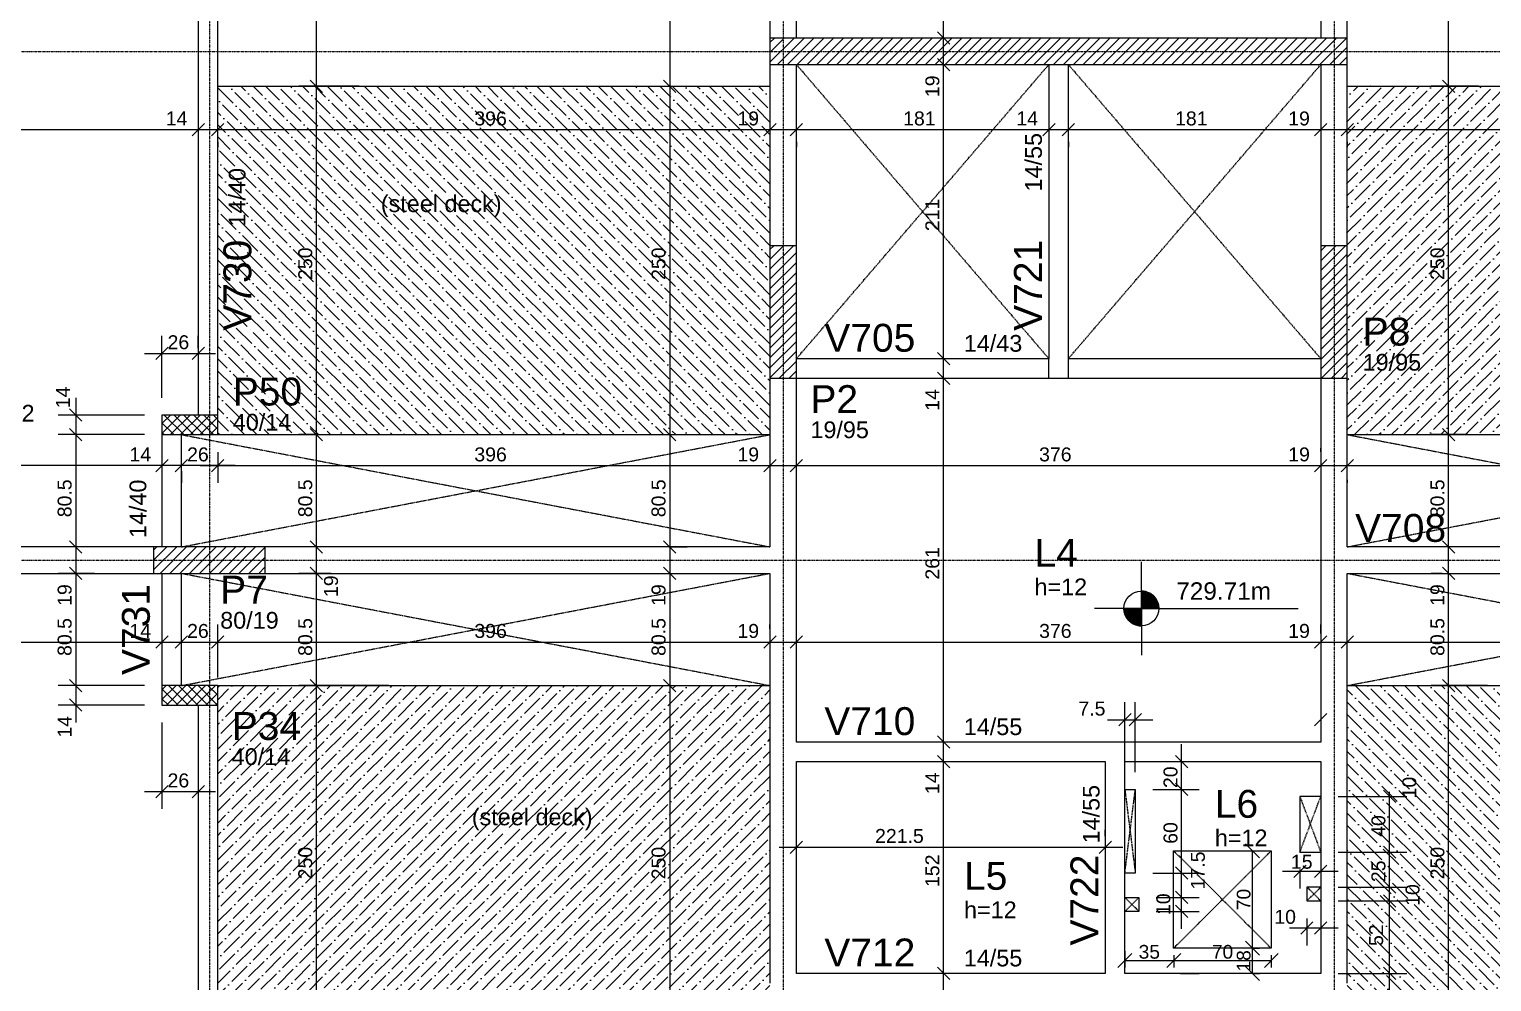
# Model space of a CAD drawing. Extents: x 37185 to 43130, y -8131 to -3926.
# Drawn here: x 38236 to 39285, y -5729 to -5045 of the extents above; entities that cross this region are included whole.
import ezdxf

# ---------------------------------------------------------------- set-up
doc = ezdxf.new("R2010")
doc.units = 0
doc.header["$MEASUREMENT"] = 0
doc.linetypes.add('ESTILO_TQS_0001', pattern=[1, 0.7, -0.3])
doc.linetypes.add('ESTILO_TQS_0004', pattern=[1.12, 0.5, -0.2, 0.01, -0.2, 0.01, -0.2])
doc.layers.get('0').update_dxf_attribs({"linetype": 'CONTINUOUS'})
doc.layers.get('Defpoints').update_dxf_attribs({"linetype": 'CONTINUOUS'})
for name, color, linetype in [('119', 253, 'CONTINUOUS'), ('37', 4, 'CONTINUOUS'), ('39', 74, 'CONTINUOUS'), ('40', 240, 'CONTINUOUS'), ('42', 3, 'CONTINUOUS'), ('43', 3, 'CONTINUOUS'), ('44', 3, 'CONTINUOUS'), ('45', 2, 'CONTINUOUS'), ('46', 2, 'CONTINUOUS'), ('47', 2, 'CONTINUOUS'), ('55', 12, 'CONTINUOUS'), ('70', 160, 'CONTINUOUS'), ('75', 9, 'CONTINUOUS'), ('79', 12, 'CONTINUOUS'), ('80', 6, 'CONTINUOUS'), ('81', 2, 'CONTINUOUS'), ('82', 252, 'CONTINUOUS'), ('TEXTO', 7, 'CONTINUOUS')]:
    doc.layers.add(name, color=color, linetype=linetype)
doc.styles.add('Arial', font='arial.ttf', dxfattribs={"height": 7.5})
doc.styles.add('Arial_2mm 1-50', font='arial.ttf', dxfattribs={"height": 9.835329})
doc.styles.add('TQS_ARIAL', font='arial.ttf')
doc.dimstyles.new('Diagonal 2mm 1-50', dxfattribs={"dimscale": 30.48, "dimtxt": 9.835329, "dimasz": 0.328084, "dimexe": 0.164042, "dimexo": 0.164042, "dimgap": 0.04101, "dimtad": 1, "dimdsep": 46, "dimtxsty": 'Arial_2mm 1-50', "dimblk1": 'OBLIQUE', "dimblk2": 'OBLIQUE', "dimsah": 1, "dimcen": 0.09, "dimadec": 8, "dimazin": 0, "dimtfac": 1, "dimtdec": 8, "dimtmove": 1, "dimatfit": 0, "dimfxl": 1, "dimtvp": 1, "dimtfillclr": 256, "dimtolj": 1, "dimtzin": 0, "dimarcsym": 2})

# ---------------------------------------------------------------- blocks, each defined once
blk = doc.blocks.new('_Oblique')
at = {"color": 0, "linetype": 'ByBlock', "lineweight": -2}
blk.add_line((-0.5, -0.5), (0.5, 0.5), dxfattribs=at)
blk = doc.blocks.new('*D560')
at = {"layer": '75', "color": 0, "linetype": 'Continuous', "lineweight": -2}
for p, q in [((39021.5, -5706.6), (39021.5, -5718.3)), ((39021.5, -5713.3), (39056.5, -5713.3)), ((39056.5, -5709.5), (39056.5, -5718.3))]:
    blk.add_line(p, q, dxfattribs=at)
at = {"layer": 'Defpoints', "color": 0, "linetype": 'Continuous'}
for p in [(39021.5, -5701.6), (39056.5, -5704.5), (39056.5, -5713.3)]:
    blk.add_point(p, dxfattribs=at)
at = {"layer": '75', "color": 0, "linetype": 'Continuous', "lineweight": -2, "xscale": 10, "yscale": 10, "zscale": 10, "rotation": 180}
blk.add_blockref('_Oblique', (39021.5, -5713.3), dxfattribs=at)
at = {"layer": '75', "color": 0, "linetype": 'Continuous', "lineweight": -2, "xscale": 10, "yscale": 10, "zscale": 10}
blk.add_blockref('_Oblique', (39056.5, -5713.3), dxfattribs=at)
at = {"layer": '75', "color": 0, "linetype": 'Continuous', "insert": (39039, -5707.1), "char_height": 9.84, "attachment_point": 5, "style": 'Arial_2mm 1-50'}
blk.add_mtext('\\A1;35', dxfattribs=at)
blk = doc.blocks.new('*D561')
at = {"layer": '75', "color": 0, "linetype": 'Continuous', "lineweight": -2}
for p, q in [((39056.5, -5709.5), (39056.5, -5718.3)), ((39056.5, -5713.3), (39126.5, -5713.3)), ((39126.5, -5709.5), (39126.5, -5718.3))]:
    blk.add_line(p, q, dxfattribs=at)
at = {"layer": 'Defpoints', "color": 0, "linetype": 'Continuous'}
for p in [(39056.5, -5704.5), (39126.5, -5704.5), (39126.5, -5713.3)]:
    blk.add_point(p, dxfattribs=at)
at = {"layer": '75', "color": 0, "linetype": 'Continuous', "lineweight": -2, "xscale": 10, "yscale": 10, "zscale": 10, "rotation": 180}
blk.add_blockref('_Oblique', (39056.5, -5713.3), dxfattribs=at)
at = {"layer": '75', "color": 0, "linetype": 'Continuous', "lineweight": -2, "xscale": 10, "yscale": 10, "zscale": 10}
blk.add_blockref('_Oblique', (39126.5, -5713.3), dxfattribs=at)
at = {"layer": '75', "color": 0, "linetype": 'Continuous', "insert": (39091.5, -5707.1), "char_height": 9.84, "attachment_point": 5, "style": 'Arial_2mm 1-50'}
blk.add_mtext('\\A1;70', dxfattribs=at)
blk = doc.blocks.new('*D562')
at = {"layer": '75', "color": 0, "linetype": 'Continuous', "lineweight": -2}
for p, q in [((39113, -5722.5), (39113, -5704.5)), ((39113.3, -5704.5), (39118, -5704.5)), ((39113.3, -5722.5), (39118, -5722.5))]:
    blk.add_line(p, q, dxfattribs=at)
at = {"layer": 'Defpoints', "color": 0, "linetype": 'Continuous'}
for p in [(39108.3, -5704.5), (39113, -5704.5), (39108.3, -5722.5)]:
    blk.add_point(p, dxfattribs=at)
at = {"layer": '75', "color": 0, "linetype": 'Continuous', "lineweight": -2, "xscale": 10, "yscale": 10, "zscale": 10}
for p, rotation in [((39113, -5704.5), 90), ((39113, -5722.5), 270)]:
    blk.add_blockref('_Oblique', p, dxfattribs=dict(at, rotation=rotation))
at = {"layer": '75', "color": 0, "linetype": 'Continuous', "insert": (39106.7, -5713.5), "char_height": 9.84, "attachment_point": 5, "rotation": 90, "style": 'Arial_2mm 1-50'}
blk.add_mtext('\\A1;18', dxfattribs=at)
blk = doc.blocks.new('*D563')
at = {"layer": '75', "color": 0, "linetype": 'Continuous', "lineweight": -2}
for p, q in [((39108, -5634.5), (39108, -5634.5)), ((39113, -5704.5), (39113, -5634.5)), ((39113.3, -5704.5), (39118, -5704.5))]:
    blk.add_line(p, q, dxfattribs=at)
at = {"layer": 'Defpoints', "color": 0, "linetype": 'Continuous'}
for p in [(39113, -5634.5), (39113, -5634.5), (39108.3, -5704.5)]:
    blk.add_point(p, dxfattribs=at)
at = {"layer": '75', "color": 0, "linetype": 'Continuous', "lineweight": -2, "xscale": 10, "yscale": 10, "zscale": 10}
for p, rotation in [((39113, -5634.5), 90), ((39113, -5704.5), 270)]:
    blk.add_blockref('_Oblique', p, dxfattribs=dict(at, rotation=rotation))
at = {"layer": '75', "color": 0, "linetype": 'Continuous', "insert": (39106.7, -5669.5), "char_height": 9.84, "attachment_point": 5, "rotation": 90, "style": 'Arial_2mm 1-50'}
blk.add_mtext('\\A1;70', dxfattribs=at)

msp = doc.modelspace()

# ---------------------------------------------------------------- hatches: boundary and pattern name
at = {"layer": '119'}
h = msp.add_hatch(dxfattribs=at)
h.set_pattern_fill('ANSI36', color=117, scale=50, angle=360)
h.set_pattern_definition([(315, (36933.5806, -9262.4064), (3.314563, -12.153398), [15.625, -3.125, 0, -3.125])])
h.paths.add_polyline_path([(38370.959, -5336.017), (38766.959, -5336.017), (38766.959, -5086.017), (38370.959, -5086.017)])
h = msp.add_hatch(dxfattribs=at)
h.set_pattern_fill('ANSI36', color=117, scale=50, angle=180)
h.set_pattern_definition([(225, (41013.841, -9262.4064), (-3.314563, -12.153398), [15.625, -3.125, 0, -3.125])])
h.paths.add_polyline_path([(39576.463, -5336.017), (39180.463, -5336.017), (39180.463, -5086.017), (39576.463, -5086.017)])
h = msp.add_hatch(dxfattribs=at)
h.set_pattern_fill('ANSI36', color=117, scale=50)
h.set_pattern_definition([(45, (36933.5806, -1589.6267), (3.314563, 12.153398), [15.625, -3.125, 0, -3.125])])
h.paths.add_polyline_path([(38370.959, -5516.017), (38766.959, -5516.017), (38766.959, -5766.017), (38370.959, -5766.017)])
h = msp.add_hatch(dxfattribs=at)
h.set_pattern_fill('ANSI36', color=117, scale=50, angle=180)
h.set_pattern_definition([(135, (41014.3364, -1589.6267), (-3.314563, 12.153398), [15.625, -3.125, 0, -3.125])])
h.paths.add_polyline_path([(39576.959, -5516.017), (39180.959, -5516.017), (39180.959, -5766.017), (39576.959, -5766.017)])

# ---------------------------------------------------------------- linework, layer by layer
at = {"layer": '37', "linetype": 'Continuous'}
for points in [[(38766.959, -4891.517), (38766.959, -5051.517)], [(38785.959, -5051.517), (38785.959, -4891.517)], [(39161.959, -4891.517), (39161.959, -5051.517)], [(39180.959, -5051.517), (39180.959, -4891.517)], [(38356.959, -4900.517), (38356.959, -5322.017)], [(38370.959, -5322.017), (38370.959, -4900.517)], [(38766.959, -5070.517), (38766.959, -5200.517)], [(38785.959, -5200.517), (38785.959, -5070.517)], [(38966.959, -5070.517), (38966.959, -5281.517)], [(38980.959, -5281.517), (38980.959, -5070.517)], [(39161.959, -5070.517), (39161.959, -5200.517)], [(39180.959, -5200.517), (39180.959, -5070.517)], [(38966.959, -5281.517), (38785.959, -5281.517)], [(38966.959, -5295.517), (38966.959, -5281.517)], [(39161.959, -5281.517), (38980.959, -5281.517)], [(38980.959, -5295.517), (38980.959, -5281.517)], [(38766.959, -5295.517), (38766.959, -5416.517)], [(38785.959, -5426.017), (38785.959, -5295.517)], [(38785.959, -5295.517), (38973.959, -5295.517)], [(38973.959, -5295.517), (39161.959, -5295.517)], [(39161.959, -5295.517), (39161.959, -5426.017)], [(39180.959, -5416.517), (39180.959, -5295.517)], [(38330.959, -5336.017), (38330.959, -5416.517)], [(38344.959, -5416.517), (38344.959, -5336.017)], [(38324.959, -5416.517), (37995.959, -5416.517)], [(38766.959, -5416.517), (38404.959, -5416.517)], [(39542.959, -5416.517), (39180.959, -5416.517)], [(38785.959, -5556.543), (38785.959, -5426.017)], [(39161.959, -5426.017), (39161.959, -5556.543)], [(37995.959, -5435.517), (38324.959, -5435.517)], [(38330.959, -5435.517), (38330.959, -5516.017)], [(38344.959, -5516.017), (38344.959, -5435.517)], [(38404.959, -5435.517), (38766.959, -5435.517)], [(38766.959, -5435.517), (38766.959, -5563.543)], [(39180.959, -5563.543), (39180.959, -5435.517)], [(39180.959, -5435.517), (39542.959, -5435.517)], [(38356.959, -5530.017), (38356.959, -5951.517)], [(38370.959, -5951.517), (38370.959, -5530.017)], [(39014.459, -5556.543), (38785.959, -5556.543)], [(39161.959, -5556.543), (39014.459, -5556.543)], [(38766.959, -5563.543), (38766.959, -5729.517)], [(39180.959, -5729.517), (39180.959, -5563.543)], [(38785.959, -5722.517), (38785.959, -5570.543)], [(38785.959, -5570.543), (39007.459, -5570.543)], [(39007.459, -5570.543), (39007.459, -5722.517)], [(39021.459, -5570.543), (39161.959, -5570.543)], [(39021.459, -5722.517), (39021.459, -5570.543)], [(39161.959, -5570.543), (39161.959, -5722.517)], [(39007.459, -5722.517), (38785.959, -5722.517)], [(39161.959, -5722.517), (39021.459, -5722.517)]]:
    msp.add_lwpolyline(points, dxfattribs=at)
at = {"layer": '39', "linetype": 'Continuous'}
for p, q in [((38766.959, -5068.869), (38784.311, -5051.517)), ((38766.959, -5061.798), (38777.24, -5051.517)), ((38766.959, -5054.727), (38770.169, -5051.517)), ((38772.382, -5070.517), (38791.382, -5051.517)), ((38779.454, -5070.517), (38798.454, -5051.517)), ((38786.525, -5070.517), (38805.525, -5051.517)), ((38793.596, -5070.517), (38812.596, -5051.517)), ((38800.667, -5070.517), (38819.667, -5051.517)), ((38807.738, -5070.517), (38826.738, -5051.517)), ((38814.809, -5070.517), (38833.809, -5051.517)), ((38821.88, -5070.517), (38840.88, -5051.517)), ((38828.951, -5070.517), (38847.951, -5051.517)), ((38836.022, -5070.517), (38855.022, -5051.517)), ((38843.093, -5070.517), (38862.093, -5051.517)), ((38850.164, -5070.517), (38869.164, -5051.517)), ((38857.235, -5070.517), (38876.235, -5051.517)), ((38864.306, -5070.517), (38883.306, -5051.517)), ((38871.377, -5070.517), (38890.377, -5051.517)), ((38878.448, -5070.517), (38897.448, -5051.517)), ((38885.52, -5070.517), (38904.52, -5051.517)), ((38892.591, -5070.517), (38911.591, -5051.517)), ((38899.662, -5070.517), (38918.662, -5051.517)), ((38906.733, -5070.517), (38925.733, -5051.517)), ((38913.804, -5070.517), (38932.804, -5051.517)), ((38920.875, -5070.517), (38939.875, -5051.517)), ((38927.946, -5070.517), (38946.946, -5051.517)), ((38935.017, -5070.517), (38954.017, -5051.517)), ((38942.088, -5070.517), (38961.088, -5051.517)), ((38949.159, -5070.517), (38968.159, -5051.517)), ((38956.23, -5070.517), (38975.23, -5051.517)), ((38963.301, -5070.517), (38982.301, -5051.517)), ((38970.372, -5070.517), (38989.372, -5051.517)), ((38977.443, -5070.517), (38996.443, -5051.517)), ((38984.514, -5070.517), (39003.514, -5051.517)), ((38991.586, -5070.517), (39010.586, -5051.517)), ((38998.657, -5070.517), (39017.657, -5051.517)), ((39005.728, -5070.517), (39024.728, -5051.517)), ((39012.799, -5070.517), (39031.799, -5051.517)), ((39019.87, -5070.517), (39038.87, -5051.517)), ((39026.941, -5070.517), (39045.941, -5051.517)), ((39034.012, -5070.517), (39053.012, -5051.517)), ((39041.083, -5070.517), (39060.083, -5051.517)), ((39048.154, -5070.517), (39067.154, -5051.517)), ((39055.225, -5070.517), (39074.225, -5051.517)), ((39062.296, -5070.517), (39081.296, -5051.517)), ((39069.367, -5070.517), (39088.367, -5051.517)), ((39076.438, -5070.517), (39095.438, -5051.517)), ((39083.509, -5070.517), (39102.509, -5051.517)), ((39090.58, -5070.517), (39109.58, -5051.517)), ((39097.652, -5070.517), (39116.652, -5051.517)), ((39104.723, -5070.517), (39123.723, -5051.517)), ((39111.794, -5070.517), (39130.794, -5051.517)), ((39118.865, -5070.517), (39137.865, -5051.517)), ((39125.936, -5070.517), (39144.936, -5051.517)), ((39133.007, -5070.517), (39152.007, -5051.517)), ((39140.078, -5070.517), (39159.078, -5051.517)), ((39147.149, -5070.517), (39166.149, -5051.517)), ((39154.22, -5070.517), (39173.22, -5051.517)), ((39161.291, -5070.517), (39180.291, -5051.517)), ((39168.362, -5070.517), (39180.959, -5057.92)), ((39175.433, -5070.517), (39180.959, -5064.991)), ((38766.959, -5217.362), (38783.804, -5200.517)), ((38766.959, -5210.291), (38776.733, -5200.517)), ((38766.959, -5203.22), (38769.662, -5200.517)), ((39161.959, -5218.342), (39179.784, -5200.517)), ((39161.959, -5211.271), (39172.713, -5200.517)), ((39161.959, -5204.199), (39165.641, -5200.517)), ((38766.959, -5224.433), (38785.959, -5205.433)), ((39161.959, -5225.413), (39180.959, -5206.413)), ((38766.959, -5231.504), (38785.959, -5212.504)), ((38766.959, -5238.575), (38785.959, -5219.575)), ((39161.959, -5232.484), (39180.959, -5213.484)), ((39161.959, -5239.555), (39180.959, -5220.555)), ((38766.959, -5245.646), (38785.959, -5226.646)), ((39161.959, -5246.626), (39180.959, -5227.626)), ((38766.959, -5252.717), (38785.959, -5233.717)), ((38766.959, -5259.788), (38785.959, -5240.788)), ((39161.959, -5253.697), (39180.959, -5234.697)), ((39161.959, -5260.768), (39180.959, -5241.768)), ((38766.959, -5266.859), (38785.959, -5247.859)), ((39161.959, -5267.839), (39180.959, -5248.839)), ((38766.959, -5273.93), (38785.959, -5254.93)), ((38766.959, -5281.001), (38785.959, -5262.001)), ((39161.959, -5274.91), (39180.959, -5255.91)), ((39161.959, -5281.981), (39180.959, -5262.981)), ((38766.959, -5288.072), (38785.959, -5269.072)), ((39161.959, -5289.052), (39180.959, -5270.052)), ((38766.959, -5295.144), (38785.959, -5276.144)), ((38773.657, -5295.517), (38785.959, -5283.215)), ((39162.565, -5295.517), (39180.959, -5277.123)), ((39169.636, -5295.517), (39180.959, -5284.194)), ((38780.728, -5295.517), (38785.959, -5290.286)), ((39176.707, -5295.517), (39180.959, -5291.265)), ((38324.959, -5433.088), (38341.529, -5416.517)), ((38324.959, -5426.017), (38334.458, -5416.517)), ((38324.959, -5418.945), (38327.387, -5416.517)), ((38329.6, -5435.517), (38348.6, -5416.517)), ((38336.671, -5435.517), (38355.671, -5416.517)), ((38343.743, -5435.517), (38362.743, -5416.517)), ((38350.814, -5435.517), (38369.814, -5416.517)), ((38357.885, -5435.517), (38376.885, -5416.517)), ((38364.956, -5435.517), (38383.956, -5416.517)), ((38372.027, -5435.517), (38391.027, -5416.517)), ((38379.098, -5435.517), (38398.098, -5416.517)), ((38386.169, -5435.517), (38404.959, -5416.727)), ((38393.24, -5435.517), (38404.959, -5423.798)), ((38400.311, -5435.517), (38404.959, -5430.869))]:
    msp.add_line(p, q, dxfattribs=at)
for points in [[(39180.959, -5051.517), (38766.959, -5051.517), (38766.959, -5070.517), (39180.959, -5070.517), (39180.959, -5051.517)], [(38766.959, -5295.517), (38785.959, -5295.517), (38785.959, -5200.517), (38766.959, -5200.517), (38766.959, -5295.517)], [(39161.959, -5295.517), (39180.959, -5295.517), (39180.959, -5200.517), (39161.959, -5200.517), (39161.959, -5295.517)], [(38324.959, -5435.517), (38404.959, -5435.517), (38404.959, -5416.517), (38324.959, -5416.517), (38324.959, -5435.517)]]:
    msp.add_lwpolyline(points, dxfattribs=at)
at = {"layer": '40', "linetype": 'Continuous'}
for p, q in [((38330.959, -5335.164), (38344.106, -5322.017)), ((38330.959, -5328.093), (38337.035, -5322.017)), ((38330.959, -5327.464), (38339.512, -5336.017)), ((38332.583, -5322.017), (38346.583, -5336.017)), ((38337.177, -5336.017), (38351.177, -5322.017)), ((38339.654, -5322.017), (38353.654, -5336.017)), ((38344.248, -5336.017), (38358.248, -5322.017)), ((38346.725, -5322.017), (38360.725, -5336.017)), ((38351.319, -5336.017), (38365.319, -5322.017)), ((38353.796, -5322.017), (38367.796, -5336.017)), ((38358.39, -5336.017), (38370.959, -5323.448)), ((38360.867, -5322.017), (38370.959, -5332.108)), ((38367.938, -5322.017), (38370.959, -5325.037)), ((38330.959, -5334.535), (38332.44, -5336.017)), ((38365.461, -5336.017), (38370.959, -5330.519)), ((38330.959, -5526.083), (38341.025, -5516.017)), ((38330.959, -5519.012), (38333.954, -5516.017)), ((38334.096, -5530.017), (38348.096, -5516.017)), ((38335.664, -5516.017), (38349.664, -5530.017)), ((38341.167, -5530.017), (38355.167, -5516.017)), ((38342.735, -5516.017), (38356.735, -5530.017)), ((38348.238, -5530.017), (38362.238, -5516.017)), ((38349.806, -5516.017), (38363.806, -5530.017)), ((38355.309, -5530.017), (38369.309, -5516.017)), ((38356.877, -5516.017), (38370.877, -5530.017)), ((38363.948, -5516.017), (38370.959, -5523.027)), ((38330.959, -5518.382), (38342.593, -5530.017)), ((38330.959, -5525.453), (38335.522, -5530.017)), ((38362.38, -5530.017), (38370.959, -5521.438)), ((38369.451, -5530.017), (38370.959, -5528.509))]:
    msp.add_line(p, q, dxfattribs=at)
for points in [[(38330.959, -5336.017), (38370.959, -5336.017), (38370.959, -5322.017), (38330.959, -5322.017), (38330.959, -5336.017)], [(38330.959, -5530.017), (38370.959, -5530.017), (38370.959, -5516.017), (38330.959, -5516.017), (38330.959, -5530.017)]]:
    msp.add_lwpolyline(points, dxfattribs=at)
at = {"layer": '55', "linetype": 'Continuous'}
for p, q in [((39033.318, -5460.699), (39033.318, -5427.141)), ((39033.318, -5448.199), (39033.318, -5473.199)), ((39033.318, -5448.807), (39037.15, -5448.807)), ((39033.318, -5449.6), (39039.052, -5449.6)), ((39033.318, -5450.392), (39040.383, -5450.392)), ((39033.318, -5451.185), (39041.425, -5451.185)), ((39033.318, -5451.978), (39042.266, -5451.978)), ((39033.318, -5452.771), (39042.973, -5452.771)), ((39033.318, -5453.564), (39043.581, -5453.564)), ((39033.318, -5460.699), (38999.759, -5460.699)), ((39020.818, -5460.699), (39045.818, -5460.699)), ((39033.318, -5461.492), (39020.818, -5461.492)), ((39033.318, -5462.285), (39020.919, -5462.285)), ((39033.318, -5463.078), (39021.046, -5463.078)), ((39033.318, -5463.871), (39021.227, -5463.871)), ((39033.318, -5454.357), (39044.089, -5454.357)), ((39033.318, -5455.15), (39044.518, -5455.15)), ((39033.318, -5455.942), (39044.877, -5455.942)), ((39033.318, -5456.735), (39045.172, -5456.735)), ((39033.318, -5457.528), (39045.409, -5457.528)), ((39033.318, -5458.321), (39045.589, -5458.321)), ((39033.318, -5459.114), (39045.717, -5459.114)), ((39033.318, -5459.907), (39045.792, -5459.907)), ((39033.318, -5460.699), (39145.818, -5460.699)), ((39033.318, -5460.699), (39033.318, -5494.258)), ((39033.318, -5464.664), (39021.463, -5464.664)), ((39033.318, -5465.456), (39021.758, -5465.456)), ((39033.318, -5466.249), (39022.117, -5466.249)), ((39033.318, -5467.042), (39022.546, -5467.042)), ((39033.318, -5467.835), (39023.054, -5467.835)), ((39033.318, -5468.628), (39023.654, -5468.628)), ((39033.318, -5469.421), (39024.363, -5469.421)), ((39033.318, -5470.214), (39025.21, -5470.214)), ((39033.318, -5471.006), (39026.245, -5471.006)), ((39033.318, -5471.799), (39027.569, -5471.799)), ((39033.318, -5472.592), (39029.469, -5472.592))]:
    msp.add_line(p, q, dxfattribs=at)
msp.add_circle((39033.318, -5460.699), 12.5, dxfattribs=at)
at = {"layer": '70', "linetype": 'ESTILO_TQS_0004'}
for p, q in [((38364.959, -4564.239), (38364.959, -6239.048)), ((38776.459, -4564.239), (38776.459, -6239.048)), ((39171.459, -4564.239), (39171.459, -6239.048)), ((37814.52, -5061.017), (40094.166, -5061.017)), ((37814.52, -5426.017), (40094.166, -5426.017))]:
    msp.add_line(p, q, dxfattribs=at)
at = {"layer": '75', "linetype": 'Continuous'}
for p, q in [((38891.412, -5064.017), (38891.412, -4818.017)), ((38441.701, -5098.517), (38441.701, -4888.017)), ((38695.043, -4939.017), (38695.043, -5098.517)), ((39253.568, -5098.517), (39253.568, -4939.017)), ((38891.412, -5083.017), (38891.412, -5039.017)), ((38895.831, -5055.936), (38886.993, -5047.097)), ((38895.831, -5055.936), (38886.993, -5047.097)), ((38891.412, -5051.517), (38891.412, -5051.517)), ((38891.412, -5051.517), (38891.412, -5051.517)), ((38891.412, -5294.017), (38891.412, -5058.017)), ((38441.701, -5348.517), (38441.701, -5073.517)), ((38695.043, -5073.517), (38695.043, -5348.517)), ((38895.831, -5074.936), (38886.993, -5066.097)), ((38895.831, -5074.936), (38886.993, -5066.097)), ((38891.412, -5070.517), (38891.412, -5070.517)), ((38891.412, -5070.517), (38891.412, -5070.517)), ((39253.568, -5348.517), (39253.568, -5073.517)), ((38472.382, -5086.017), (38429.201, -5086.017)), ((38472.382, -5086.017), (38429.201, -5086.017)), ((38446.12, -5090.436), (38437.282, -5081.597)), ((38446.12, -5090.436), (38437.282, -5081.597)), ((38484.882, -5086.017), (38484.882, -5086.017)), ((38484.882, -5086.017), (38484.882, -5086.017)), ((38684.267, -5086.017), (38684.267, -5086.017)), ((38684.267, -5086.017), (38684.267, -5086.017)), ((38690.624, -5081.597), (38699.463, -5090.436)), ((38690.624, -5081.597), (38699.463, -5090.436)), ((38696.767, -5086.017), (38707.543, -5086.017)), ((38696.767, -5086.017), (38707.543, -5086.017)), ((39275.084, -5086.017), (39241.068, -5086.017)), ((39275.084, -5086.017), (39241.068, -5086.017)), ((39257.987, -5090.436), (39249.149, -5081.597)), ((39257.987, -5090.436), (39249.149, -5081.597)), ((38078.459, -5117.165), (38369.459, -5117.165)), ((38344.459, -5117.165), (38383.459, -5117.165)), ((38352.539, -5121.584), (38361.378, -5112.746)), ((38352.539, -5121.584), (38361.378, -5112.746)), ((38356.959, -5113.408), (38356.959, -5113.408)), ((38356.959, -5113.408), (38356.959, -5113.408)), ((38358.459, -5117.165), (38779.459, -5117.165)), ((38366.539, -5121.584), (38375.378, -5112.746)), ((38366.539, -5121.584), (38375.378, -5112.746)), ((38370.959, -5113.408), (38370.959, -5113.408)), ((38370.959, -5113.408), (38370.959, -5113.408)), ((38754.459, -5117.165), (38798.459, -5117.165)), ((38762.539, -5121.584), (38771.378, -5112.746)), ((38762.539, -5121.584), (38771.378, -5112.746)), ((38766.959, -5113.408), (38766.959, -5113.408)), ((38766.959, -5113.408), (38766.959, -5113.408)), ((38773.459, -5117.165), (38979.459, -5117.165)), ((38781.539, -5121.584), (38790.378, -5112.746)), ((38781.539, -5121.584), (38790.378, -5112.746)), ((38785.959, -5113.408), (38785.959, -5113.408)), ((38785.959, -5113.408), (38785.959, -5113.408)), ((38954.459, -5117.165), (38993.459, -5117.165)), ((38962.539, -5121.584), (38971.378, -5112.746)), ((38962.539, -5121.584), (38971.378, -5112.746)), ((38966.959, -5113.408), (38966.959, -5113.408)), ((38966.959, -5113.408), (38966.959, -5113.408)), ((38968.459, -5117.165), (39174.459, -5117.165)), ((38976.539, -5121.584), (38985.378, -5112.746)), ((38976.539, -5121.584), (38985.378, -5112.746)), ((38980.959, -5113.408), (38980.959, -5113.408)), ((38980.959, -5113.408), (38980.959, -5113.408)), ((39149.459, -5117.165), (39193.459, -5117.165)), ((39157.539, -5121.584), (39166.378, -5112.746)), ((39157.539, -5121.584), (39166.378, -5112.746)), ((39161.959, -5113.408), (39161.959, -5113.408)), ((39161.959, -5113.408), (39161.959, -5113.408)), ((39168.459, -5117.165), (39589.459, -5117.165)), ((39176.539, -5121.584), (39185.378, -5112.746)), ((39176.539, -5121.584), (39185.378, -5112.746)), ((39180.959, -5113.408), (39180.959, -5113.408)), ((39180.959, -5113.408), (39180.959, -5113.408)), ((38356.959, -5125.908), (38356.959, -5129.665)), ((38356.959, -5125.908), (38356.959, -5129.665)), ((38370.959, -5125.908), (38370.959, -5129.665)), ((38370.959, -5125.908), (38370.959, -5129.665)), ((38766.959, -5125.908), (38766.959, -5129.665)), ((38766.959, -5125.908), (38766.959, -5129.665)), ((38785.959, -5125.908), (38785.959, -5129.665)), ((38785.959, -5125.908), (38785.959, -5129.665)), ((38966.959, -5125.908), (38966.959, -5129.665)), ((38966.959, -5125.908), (38966.959, -5129.665)), ((38980.959, -5125.908), (38980.959, -5129.665)), ((38980.959, -5125.908), (38980.959, -5129.665)), ((39161.959, -5125.908), (39161.959, -5129.665)), ((39161.959, -5125.908), (39161.959, -5129.665)), ((39180.959, -5125.908), (39180.959, -5129.665)), ((39180.959, -5125.908), (39180.959, -5129.665)), ((38326.539, -5282.126), (38335.378, -5273.287)), ((38330.959, -5309.517), (38330.959, -5265.206)), ((38352.539, -5282.126), (38361.378, -5273.287)), ((38356.959, -5273.967), (38356.959, -5265.206)), ((38891.412, -5308.017), (38891.412, -5269.017)), ((38318.459, -5277.706), (38369.459, -5277.706)), ((38895.831, -5285.936), (38886.993, -5277.097)), ((38895.831, -5285.936), (38886.993, -5277.097)), ((38891.412, -5281.517), (38891.412, -5281.517)), ((38891.412, -5281.517), (38891.412, -5281.517)), ((38891.412, -5569.043), (38891.412, -5283.017)), ((38356.959, -5286.467), (38356.959, -5286.467)), ((38895.831, -5299.936), (38886.993, -5291.097)), ((38895.831, -5299.936), (38886.993, -5291.097)), ((38891.412, -5295.517), (38891.412, -5295.517)), ((38891.412, -5295.517), (38891.412, -5295.517)), ((38269.135, -5309.517), (38269.135, -5348.517)), ((38318.459, -5322.017), (38256.635, -5322.017)), ((38264.716, -5317.597), (38273.554, -5326.436)), ((38269.135, -5323.517), (38269.135, -5429.017)), ((38330.959, -5322.017), (38330.959, -5322.017)), ((38330.959, -5322.017), (38330.959, -5322.017)), ((38441.701, -5429.017), (38441.701, -5323.517)), ((38695.043, -5323.517), (38695.043, -5429.017)), ((39253.568, -5429.017), (39253.568, -5323.517)), ((38318.459, -5336.017), (38256.635, -5336.017)), ((38318.459, -5336.017), (38256.635, -5336.017)), ((38264.716, -5331.597), (38273.554, -5340.436)), ((38264.716, -5331.597), (38273.554, -5340.436)), ((38330.959, -5336.017), (38330.959, -5336.017)), ((38330.959, -5336.017), (38330.959, -5336.017)), ((38370.959, -5336.017), (38370.959, -5336.017)), ((38370.959, -5336.017), (38370.959, -5336.017)), ((38442.155, -5336.017), (38429.201, -5336.017)), ((38442.155, -5336.017), (38429.201, -5336.017)), ((38446.12, -5340.436), (38437.282, -5331.597)), ((38446.12, -5340.436), (38437.282, -5331.597)), ((38454.655, -5336.017), (38454.655, -5336.017)), ((38454.655, -5336.017), (38454.655, -5336.017)), ((38686.447, -5336.017), (38686.447, -5336.017)), ((38686.447, -5336.017), (38686.447, -5336.017)), ((38690.624, -5331.597), (38699.463, -5340.436)), ((38690.624, -5331.597), (38699.463, -5340.436)), ((38698.947, -5336.017), (38707.543, -5336.017)), ((38698.947, -5336.017), (38707.543, -5336.017)), ((39267.359, -5336.017), (39241.068, -5336.017)), ((39267.359, -5336.017), (39241.068, -5336.017)), ((39257.987, -5340.436), (39249.149, -5331.597)), ((39257.987, -5340.436), (39249.149, -5331.597)), ((39279.859, -5336.017), (39279.859, -5336.017)), ((39279.859, -5336.017), (39279.859, -5336.017)), ((38370.959, -5348.517), (38370.959, -5370.68)), ((38370.959, -5348.517), (38370.959, -5370.68)), ((38785.959, -5363.505), (38785.959, -5345.68)), ((38785.959, -5363.505), (38785.959, -5345.68)), ((39161.959, -5348.267), (39161.959, -5345.68)), ((39161.959, -5348.267), (39161.959, -5345.68)), ((38343.459, -5358.18), (37983.459, -5358.18)), ((38357.459, -5358.18), (38318.459, -5358.18)), ((38335.378, -5353.76), (38326.539, -5362.599)), ((38335.378, -5353.76), (38326.539, -5362.599)), ((38330.959, -5349.556), (38330.959, -5349.556)), ((38330.959, -5349.556), (38330.959, -5349.556)), ((38383.459, -5358.18), (38332.459, -5358.18)), ((38349.378, -5353.76), (38340.539, -5362.599)), ((38349.378, -5353.76), (38340.539, -5362.599)), ((38344.959, -5349.734), (38344.959, -5349.734)), ((38344.959, -5349.734), (38344.959, -5349.734)), ((38358.459, -5358.18), (38779.459, -5358.18)), ((38375.378, -5353.76), (38366.539, -5362.599)), ((38366.539, -5362.599), (38375.378, -5353.76)), ((38754.459, -5358.18), (38798.459, -5358.18)), ((38762.539, -5362.599), (38771.378, -5353.76)), ((38762.539, -5362.599), (38771.378, -5353.76)), ((38766.959, -5356.017), (38766.959, -5356.017)), ((38766.959, -5356.017), (38766.959, -5356.017)), ((38773.459, -5358.18), (39174.459, -5358.18)), ((38781.539, -5362.599), (38790.378, -5353.76)), ((38781.539, -5362.599), (38790.378, -5353.76)), ((39149.459, -5358.18), (39193.459, -5358.18)), ((39157.539, -5362.599), (39166.378, -5353.76)), ((39157.539, -5362.599), (39166.378, -5353.76)), ((39168.459, -5358.18), (39589.459, -5358.18)), ((39176.539, -5362.599), (39185.378, -5353.76)), ((39176.539, -5362.599), (39185.378, -5353.76)), ((39180.959, -5356.017), (39180.959, -5356.017)), ((39180.959, -5356.017), (39180.959, -5356.017)), ((38330.959, -5362.056), (38330.959, -5370.68)), ((38330.959, -5362.056), (38330.959, -5370.68)), ((38344.959, -5362.234), (38344.959, -5370.68)), ((38344.959, -5362.234), (38344.959, -5370.68)), ((38766.959, -5368.517), (38766.959, -5370.68)), ((38766.959, -5368.517), (38766.959, -5370.68)), ((39161.959, -5360.767), (39161.959, -5360.767)), ((39161.959, -5360.767), (39161.959, -5360.767)), ((39180.959, -5368.517), (39180.959, -5370.68)), ((39180.959, -5368.517), (39180.959, -5370.68)), ((38785.959, -5376.005), (38785.959, -5376.005)), ((38785.959, -5376.005), (38785.959, -5376.005)), ((38269.135, -5404.017), (38269.135, -5448.017)), ((38441.701, -5448.017), (38441.701, -5404.017)), ((38695.043, -5404.017), (38695.043, -5448.017)), ((39253.568, -5448.017), (39253.568, -5404.017)), ((38268.477, -5416.517), (38256.635, -5416.517)), ((38268.477, -5416.517), (38256.635, -5416.517)), ((38264.716, -5412.097), (38273.554, -5420.936)), ((38264.716, -5412.097), (38273.554, -5420.936)), ((38280.977, -5416.517), (38280.977, -5416.517)), ((38280.977, -5416.517), (38280.977, -5416.517)), ((38443.585, -5416.517), (38429.201, -5416.517)), ((38443.585, -5416.517), (38429.201, -5416.517)), ((38446.12, -5420.936), (38437.282, -5412.097)), ((38446.12, -5420.936), (38437.282, -5412.097)), ((38456.085, -5416.517), (38456.085, -5416.517)), ((38456.085, -5416.517), (38456.085, -5416.517)), ((38682.004, -5416.517), (38682.004, -5416.517)), ((38682.004, -5416.517), (38682.004, -5416.517)), ((38690.624, -5412.097), (38699.463, -5420.936)), ((38690.624, -5412.097), (38699.463, -5420.936)), ((38694.504, -5416.517), (38707.543, -5416.517)), ((38694.504, -5416.517), (38707.543, -5416.517)), ((39262.003, -5416.517), (39241.068, -5416.517)), ((39262.003, -5416.517), (39241.068, -5416.517)), ((39257.987, -5420.936), (39249.149, -5412.097)), ((39257.987, -5420.936), (39249.149, -5412.097)), ((39274.503, -5416.517), (39274.503, -5416.517)), ((39274.503, -5416.517), (39274.503, -5416.517)), ((38264.716, -5431.097), (38273.554, -5439.936)), ((38264.716, -5431.097), (38273.554, -5439.936)), ((38269.135, -5423.017), (38269.135, -5528.517)), ((38446.12, -5439.936), (38437.282, -5431.097)), ((38446.12, -5439.936), (38437.282, -5431.097)), ((38441.701, -5528.517), (38441.701, -5423.017)), ((38690.624, -5431.097), (38699.463, -5439.936)), ((38690.624, -5431.097), (38699.463, -5439.936)), ((38695.043, -5423.017), (38695.043, -5528.517)), ((39257.987, -5439.936), (39249.149, -5431.097)), ((39257.987, -5439.936), (39249.149, -5431.097)), ((39253.568, -5528.517), (39253.568, -5423.017)), ((38282.64, -5435.517), (38256.635, -5435.517)), ((38282.64, -5435.517), (38256.635, -5435.517)), ((38295.14, -5435.517), (38295.14, -5435.517)), ((38295.14, -5435.517), (38295.14, -5435.517)), ((38452.189, -5435.517), (38429.201, -5435.517)), ((38452.189, -5435.517), (38429.201, -5435.517)), ((38464.689, -5435.517), (38464.689, -5435.517)), ((38464.689, -5435.517), (38464.689, -5435.517)), ((38679.954, -5435.517), (38679.954, -5435.517)), ((38679.954, -5435.517), (38679.954, -5435.517)), ((38692.454, -5435.517), (38707.543, -5435.517)), ((38692.454, -5435.517), (38707.543, -5435.517)), ((39248.931, -5435.517), (39241.068, -5435.517)), ((39248.931, -5435.517), (39241.068, -5435.517)), ((39261.431, -5435.517), (39261.431, -5435.517)), ((39261.431, -5435.517), (39261.431, -5435.517)), ((38344.959, -5478.186), (38344.959, -5472.324)), ((38344.959, -5478.186), (38344.959, -5472.324)), ((38370.959, -5503.517), (38370.959, -5472.324)), ((38370.959, -5510.239), (38370.959, -5472.324)), ((38766.959, -5475.271), (38766.959, -5472.324)), ((38766.959, -5475.271), (38766.959, -5472.324)), ((38785.959, -5496.246), (38785.959, -5472.324)), ((38785.959, -5496.246), (38785.959, -5472.324)), ((39161.959, -5478.78), (39161.959, -5472.324)), ((39161.959, -5478.78), (39161.959, -5472.324)), ((39180.959, -5479.064), (39180.959, -5472.324)), ((39180.959, -5479.064), (39180.959, -5472.324)), ((37983.459, -5484.824), (38343.459, -5484.824)), ((38318.459, -5484.824), (38357.459, -5484.824)), ((38326.539, -5489.243), (38335.378, -5480.404)), ((38326.539, -5489.243), (38335.378, -5480.404)), ((38330.959, -5484.824), (38330.959, -5484.824)), ((38330.959, -5484.824), (38330.959, -5484.824)), ((38332.459, -5484.824), (38383.459, -5484.824)), ((38340.539, -5489.243), (38349.378, -5480.404)), ((38340.539, -5489.243), (38349.378, -5480.404)), ((38358.459, -5484.824), (38779.459, -5484.824)), ((38366.539, -5489.243), (38375.378, -5480.404)), ((38366.539, -5489.243), (38375.378, -5480.404)), ((38754.459, -5484.824), (38798.459, -5484.824)), ((38762.539, -5489.243), (38771.378, -5480.404)), ((38762.539, -5489.243), (38771.378, -5480.404)), ((38773.459, -5484.824), (39174.459, -5484.824)), ((38781.539, -5489.243), (38790.378, -5480.404)), ((38781.539, -5489.243), (38790.378, -5480.404)), ((39149.459, -5484.824), (39193.459, -5484.824)), ((39157.539, -5489.243), (39166.378, -5480.404)), ((39157.539, -5489.243), (39166.378, -5480.404)), ((39168.459, -5484.824), (39589.459, -5484.824)), ((39176.539, -5489.243), (39185.378, -5480.404)), ((39176.539, -5489.243), (39185.378, -5480.404)), ((38344.959, -5490.686), (38344.959, -5490.686)), ((38344.959, -5490.686), (38344.959, -5490.686)), ((38766.959, -5487.771), (38766.959, -5487.771)), ((38766.959, -5487.771), (38766.959, -5487.771)), ((39161.959, -5491.28), (39161.959, -5491.28)), ((39161.959, -5491.28), (39161.959, -5491.28)), ((39180.959, -5491.564), (39180.959, -5491.564)), ((39180.959, -5491.564), (39180.959, -5491.564)), ((38269.135, -5503.517), (38269.135, -5542.517)), ((38441.701, -5778.517), (38441.701, -5503.517)), ((38695.043, -5503.517), (38695.043, -5778.517)), ((39253.568, -5778.517), (39253.568, -5503.517)), ((38318.459, -5516.017), (38256.635, -5516.017)), ((38318.459, -5516.017), (38256.635, -5516.017)), ((38264.716, -5511.597), (38273.554, -5520.436)), ((38264.716, -5511.597), (38273.554, -5520.436)), ((38330.959, -5516.017), (38330.959, -5516.017)), ((38330.959, -5516.017), (38330.959, -5516.017)), ((38370.959, -5516.017), (38370.959, -5516.017)), ((38493.549, -5516.017), (38429.201, -5516.017)), ((38493.549, -5516.017), (38429.201, -5516.017)), ((38446.12, -5520.436), (38437.282, -5511.597)), ((38446.12, -5520.436), (38437.282, -5511.597)), ((38506.049, -5516.017), (38506.049, -5516.017)), ((38506.049, -5516.017), (38506.049, -5516.017)), ((38689.102, -5516.017), (38689.102, -5516.017)), ((38689.102, -5516.017), (38689.102, -5516.017)), ((38690.624, -5511.597), (38699.463, -5520.436)), ((38690.624, -5511.597), (38699.463, -5520.436)), ((38701.602, -5516.017), (38707.543, -5516.017)), ((38701.602, -5516.017), (38707.543, -5516.017)), ((38785.959, -5508.746), (38785.959, -5508.746)), ((38785.959, -5508.746), (38785.959, -5508.746)), ((39281.55, -5516.017), (39241.068, -5516.017)), ((39281.55, -5516.017), (39241.068, -5516.017)), ((39257.987, -5520.436), (39249.149, -5511.597)), ((39257.987, -5520.436), (39249.149, -5511.597)), ((38264.716, -5525.597), (38273.554, -5534.436)), ((38370.959, -5522.739), (38370.959, -5522.739)), ((38318.459, -5530.017), (38256.635, -5530.017)), ((38330.959, -5530.017), (38330.959, -5530.017)), ((38330.959, -5530.017), (38330.959, -5530.017)), ((39017.039, -5544.936), (39025.878, -5536.097)), ((39021.459, -5571.558), (39021.459, -5528.017)), ((39024.539, -5544.936), (39033.378, -5536.097)), ((39024.539, -5544.936), (39033.378, -5536.097)), ((39028.959, -5578.043), (39028.959, -5528.017)), ((39028.959, -5578.043), (39028.959, -5528.017)), ((39157.539, -5544.936), (39166.378, -5536.097)), ((39161.959, -5533.156), (39161.959, -5533.156)), ((38330.959, -5542.517), (38330.959, -5604.564)), ((38891.412, -5583.043), (38891.412, -5544.043)), ((39008.959, -5540.517), (39041.459, -5540.517)), ((39161.959, -5545.656), (39161.959, -5553.017)), ((38895.831, -5560.962), (38886.993, -5552.123)), ((38895.831, -5560.962), (38886.993, -5552.123)), ((38891.412, -5556.543), (38891.412, -5556.543)), ((38891.412, -5556.543), (38891.412, -5556.543)), ((38891.412, -5735.017), (38891.412, -5558.043)), ((39062.185, -5603.043), (39062.185, -5558.043)), ((38356.959, -5563.874), (38356.959, -5563.874)), ((38895.831, -5574.962), (38886.993, -5566.123)), ((38895.831, -5574.962), (38886.993, -5566.123)), ((39066.605, -5574.962), (39057.766, -5566.123)), ((38356.959, -5576.374), (38356.959, -5604.564)), ((38891.412, -5570.543), (38891.412, -5570.543)), ((38891.412, -5570.543), (38891.412, -5570.543)), ((39046.556, -5570.543), (39046.556, -5570.543)), ((39059.056, -5570.543), (39074.685, -5570.543)), ((39062.185, -5663.043), (39062.185, -5578.043)), ((39146.959, -5570.543), (39146.959, -5570.543)), ((39146.959, -5570.543), (39146.959, -5570.543)), ((39161.959, -5570.543), (39161.959, -5570.543)), ((38326.539, -5596.483), (38335.378, -5587.644)), ((38352.539, -5596.483), (38361.378, -5587.644)), ((39021.459, -5584.058), (39021.459, -5584.058)), ((39066.605, -5594.963), (39057.766, -5586.124)), ((39066.605, -5594.963), (39057.766, -5586.124)), ((39161.959, -5585.543), (39161.959, -5585.543)), ((39161.959, -5585.543), (39161.959, -5585.543)), ((38318.459, -5592.064), (38369.459, -5592.064)), ((39028.959, -5590.543), (39028.959, -5590.543)), ((39028.959, -5590.543), (39028.959, -5590.543)), ((39028.959, -5590.543), (39028.959, -5590.543)), ((39028.959, -5590.543), (39028.959, -5590.543)), ((39041.459, -5590.543), (39074.685, -5590.543)), ((39041.459, -5590.543), (39074.685, -5590.543)), ((39161.959, -5595.543), (39161.959, -5595.543)), ((39161.959, -5595.543), (39161.959, -5595.543)), ((39174.459, -5595.543), (39223.783, -5595.543)), ((39174.459, -5595.543), (39223.783, -5595.543)), ((39215.702, -5599.963), (39206.864, -5591.124)), ((39215.702, -5599.963), (39206.864, -5591.124)), ((39211.283, -5673.043), (39211.283, -5592.187)), ((38785.959, -5634.03), (38785.959, -5619.525)), ((39007.459, -5623.99), (39007.459, -5619.525)), ((38781.539, -5636.445), (38790.378, -5627.606)), ((39003.039, -5636.445), (39011.878, -5627.606)), ((39215.702, -5639.963), (39206.864, -5631.124)), ((39215.702, -5639.963), (39206.864, -5631.124)), ((38773.459, -5632.025), (39019.959, -5632.025)), ((39007.459, -5636.49), (39007.459, -5636.49)), ((39062.185, -5680.543), (39062.185, -5638.043)), ((39146.959, -5635.543), (39146.959, -5635.543)), ((39161.959, -5635.543), (39161.959, -5635.543)), ((39161.959, -5635.543), (39161.959, -5635.543)), ((39174.459, -5635.543), (39223.783, -5635.543)), ((39174.459, -5635.543), (39223.783, -5635.543)), ((38785.959, -5646.53), (38785.959, -5646.53)), ((39028.959, -5650.543), (39028.959, -5650.543)), ((39028.959, -5650.543), (39028.959, -5650.543)), ((39041.459, -5650.543), (39074.685, -5650.543)), ((39041.459, -5650.543), (39074.685, -5650.543)), ((39066.605, -5654.963), (39057.766, -5646.124)), ((39066.605, -5654.963), (39057.766, -5646.124)), ((39134.459, -5649.196), (39174.459, -5649.196)), ((39142.539, -5653.615), (39151.378, -5644.777)), ((39146.959, -5648.043), (39146.959, -5661.696)), ((39157.539, -5653.615), (39166.378, -5644.777)), ((39161.959, -5646.53), (39161.959, -5646.53)), ((39211.283, -5683.043), (39211.283, -5648.043)), ((39062.185, -5690.543), (39062.185, -5655.543)), ((39161.959, -5659.03), (39161.959, -5661.696)), ((39161.959, -5660.543), (39161.959, -5660.543)), ((39161.959, -5660.543), (39161.959, -5660.543)), ((39174.459, -5660.543), (39223.783, -5660.543)), ((39174.459, -5660.543), (39223.783, -5660.543)), ((39215.702, -5664.963), (39206.864, -5656.124)), ((39215.702, -5664.963), (39206.864, -5656.124)), ((39211.283, -5715.017), (39211.283, -5658.043)), ((39031.459, -5668.043), (39031.459, -5668.043)), ((39031.459, -5668.043), (39031.459, -5668.043)), ((39043.959, -5668.043), (39074.685, -5668.043)), ((39043.959, -5668.043), (39074.685, -5668.043)), ((39066.605, -5672.463), (39057.766, -5663.624)), ((39066.605, -5672.463), (39057.766, -5663.624)), ((39066.605, -5682.463), (39057.766, -5673.624)), ((39066.605, -5682.463), (39057.766, -5673.624)), ((39151.959, -5670.543), (39151.959, -5670.543)), ((39161.959, -5670.543), (39161.959, -5670.543)), ((39161.959, -5670.543), (39161.959, -5670.543)), ((39174.459, -5670.543), (39223.783, -5670.543)), ((39174.459, -5670.543), (39223.783, -5670.543)), ((39215.702, -5674.963), (39206.864, -5666.124)), ((39215.702, -5674.963), (39206.864, -5666.124)), ((39031.459, -5678.043), (39031.459, -5678.043)), ((39031.459, -5678.043), (39031.459, -5678.043)), ((39043.959, -5678.043), (39074.685, -5678.043)), ((39043.959, -5678.043), (39074.685, -5678.043)), ((39151.959, -5683.043), (39151.959, -5702.421)), ((39161.959, -5680.661), (39161.959, -5680.661)), ((39139.459, -5689.921), (39174.459, -5689.921)), ((39147.539, -5694.341), (39156.378, -5685.502)), ((39157.539, -5694.341), (39166.378, -5685.502)), ((39161.959, -5693.161), (39161.959, -5702.421)), ((39211.283, -5735.017), (39211.283, -5690.017)), ((39161.959, -5702.517), (39161.959, -5702.517)), ((39161.959, -5702.517), (39161.959, -5702.517)), ((38891.412, -5749.017), (38891.412, -5710.017)), ((38895.831, -5726.936), (38886.993, -5718.097)), ((38895.831, -5726.936), (38886.993, -5718.097)), ((38891.412, -5722.517), (38891.412, -5722.517)), ((38891.412, -5722.517), (38891.412, -5722.517)), ((38891.412, -5899.017), (38891.412, -5724.017)), ((39021.459, -5722.517), (39021.459, -5722.517)), ((39036.459, -5722.517), (39036.459, -5722.517)), ((39036.459, -5722.517), (39036.459, -5722.517)), ((39048.875, -5722.517), (39048.875, -5722.517)), ((39061.375, -5722.517), (39074.685, -5722.517)), ((39111.959, -5722.517), (39111.959, -5722.517)), ((39111.959, -5722.517), (39111.959, -5722.517)), ((39161.959, -5722.517), (39161.959, -5722.517)), ((39174.459, -5722.517), (39223.783, -5722.517)), ((39215.702, -5726.936), (39206.864, -5718.097))]:
    msp.add_line(p, q, dxfattribs=at)
at = {"layer": '79', "linetype": 'Continuous'}
for points in [[(39033.318, -5448.199), (39033.318, -5460.699), (39045.818, -5460.699), (39045.809, -5460.244), (39045.756, -5459.456), (39045.651, -5458.666), (39045.487, -5457.845), (39045.291, -5457.109), (39045.013, -5456.286), (39044.677, -5455.483), (39044.298, -5454.726), (39043.824, -5453.927), (39043.247, -5453.106), (39042.547, -5452.269), (39041.955, -5451.663), (39041.163, -5450.968), (39040.622, -5450.555), (39040.037, -5450.159), (39039.33, -5449.74), (39038.625, -5449.382), (39037.543, -5448.935), (39036.554, -5448.626), (39035.762, -5448.441), (39034.797, -5448.287), (39034.017, -5448.219), (39033.318, -5448.199)], [(39033.318, -5473.199), (39033.318, -5460.699), (39020.818, -5460.699), (39020.826, -5461.155), (39020.88, -5461.943), (39020.984, -5462.733), (39021.148, -5463.554), (39021.345, -5464.29), (39021.623, -5465.113), (39021.958, -5465.916), (39022.337, -5466.673), (39022.811, -5467.472), (39023.389, -5468.293), (39024.089, -5469.13), (39024.681, -5469.736), (39025.472, -5470.431), (39026.014, -5470.843), (39026.599, -5471.24), (39027.305, -5471.658), (39028.01, -5472.017), (39029.092, -5472.464), (39030.082, -5472.773), (39030.873, -5472.958), (39031.838, -5473.112), (39032.618, -5473.18), (39033.318, -5473.199)]]:
    msp.add_lwpolyline(points, dxfattribs=at)
at = {"layer": '80', "linetype": 'Continuous'}
for p, q in [((38370.959, -5086.017), (38766.959, -5086.017)), ((39180.959, -5086.017), (39576.959, -5086.017)), ((38370.959, -5336.017), (38766.959, -5336.017)), ((39180.959, -5336.017), (39576.959, -5336.017)), ((38370.959, -5516.017), (38766.959, -5516.017)), ((39180.959, -5516.017), (39576.959, -5516.017)), ((39021.459, -5590.543), (39028.959, -5590.543)), ((39028.959, -5590.543), (39028.959, -5650.543)), ((39161.959, -5595.543), (39146.959, -5595.543)), ((39146.959, -5595.543), (39146.959, -5635.543)), ((39146.959, -5635.543), (39161.959, -5635.543)), ((39028.959, -5650.543), (39021.459, -5650.543)), ((39161.959, -5660.543), (39151.959, -5660.543)), ((39151.959, -5660.543), (39151.959, -5670.543)), ((39021.459, -5668.043), (39031.459, -5668.043)), ((39031.459, -5668.043), (39031.459, -5678.043)), ((39151.959, -5670.543), (39161.959, -5670.543)), ((39031.459, -5678.043), (39021.459, -5678.043))]:
    msp.add_line(p, q, dxfattribs=at)
msp.add_lwpolyline([(39056.459, -5634.517), (39126.459, -5634.517), (39126.459, -5704.517), (39056.459, -5704.517)], close=True, dxfattribs=at)
at = {"layer": '81', "linetype": 'ESTILO_TQS_0001'}
for p, q in [((38785.959, -5281.517), (38966.959, -5070.517)), ((38785.959, -5070.517), (38966.959, -5281.517)), ((38980.959, -5281.517), (39161.959, -5070.517)), ((38980.959, -5070.517), (39161.959, -5281.517)), ((38344.959, -5416.517), (38766.959, -5336.017)), ((38344.959, -5336.017), (38766.959, -5416.517)), ((39180.959, -5416.517), (39602.959, -5336.017)), ((39180.959, -5336.017), (39602.957, -5416.517)), ((38344.959, -5516.017), (38766.959, -5435.517)), ((38344.959, -5435.517), (38766.959, -5516.017)), ((39180.959, -5516.017), (39602.959, -5435.517)), ((39180.959, -5435.517), (39602.959, -5516.017)), ((39021.459, -5650.543), (39028.959, -5590.543)), ((39021.459, -5590.543), (39028.959, -5650.543)), ((39146.959, -5635.543), (39161.959, -5595.543)), ((39146.959, -5595.543), (39161.959, -5635.543)), ((39056.459, -5634.517), (39126.459, -5704.517)), ((39056.459, -5704.517), (39126.459, -5634.517)), ((39151.959, -5670.543), (39161.959, -5660.543)), ((39151.959, -5660.543), (39161.959, -5670.543)), ((39021.459, -5678.043), (39031.459, -5668.043)), ((39021.459, -5668.043), (39031.459, -5678.043))]:
    msp.add_line(p, q, dxfattribs=at)
at = {"layer": '82', "linetype": 'Continuous'}
for p, q in [((38973.959, -5061.017), (38973.959, -5061.017)), ((38776.459, -5248.017), (38776.459, -5248.017)), ((39171.459, -5248.017), (39171.459, -5248.017)), ((38350.959, -5329.017), (38350.959, -5329.017)), ((38364.959, -5426.017), (38364.959, -5426.017)), ((38350.959, -5523.017), (38350.959, -5523.017))]:
    msp.add_line(p, q, dxfattribs=at)

# ---------------------------------------------------------------- texts
at = {"layer": '42', "linetype": 'Continuous', "style": 'TQS_ARIAL'}
for s, p in [('V730', (38395.062, -5261.408)), ('V721', (38961.959, -5261.517)), ('V731', (38322.23, -5508.419)), ('V722', (39002.459, -5702.517))]:
    msp.add_text(s, height=20, rotation=90, dxfattribs=at).set_placement(p)
for s, p in [('V705', (38805.959, -5276.517)), ('V708', (39186.593, -5412.923)), ('V710', (38805.959, -5551.543)), ('V712', (38805.959, -5717.517))]:
    msp.add_text(s, height=20, dxfattribs=at).set_placement(p)
at = {"layer": '43', "linetype": 'Continuous', "style": 'TQS_ARIAL'}
for s, p in [('P8', (39191.976, -5272.074)), ('P50', (38381.771, -5315.103)), ('P2', (38795.959, -5320.517)), ('P7', (38372.712, -5457.199)), ('P34', (38380.959, -5555.017))]:
    msp.add_text(s, height=20, dxfattribs=at).set_placement(p)
at = {"layer": '44', "linetype": 'Continuous', "style": 'TQS_ARIAL'}
for s, p in [('L4', (38956.645, -5430.823)), ('L6', (39085.99, -5610.884)), ('L5', (38906.122, -5662.531))]:
    msp.add_text(s, height=20, dxfattribs=at).set_placement(p)
at = {"layer": '45', "linetype": 'Continuous', "style": 'TQS_ARIAL'}
for s, p in [('14/55', (38961.959, -5161.517)), ('14/40', (38390.857, -5186.641)), ('14/40', (38319.721, -5410.176)), ('14/55', (39003.329, -5629.249))]:
    msp.add_text(s, height=12, rotation=90, dxfattribs=at).set_placement(p)
for s, p in [('14/43', (38905.959, -5276.517)), ('14/55', (38905.959, -5551.543)), ('14/55', (38905.959, -5717.517))]:
    msp.add_text(s, height=12, dxfattribs=at).set_placement(p)
at = {"layer": '46', "linetype": 'Continuous', "style": 'TQS_ARIAL'}
for s, p in [('19/95', (39191.976, -5290.074)), ('40/14', (38381.771, -5333.103)), ('19/95', (38795.959, -5338.517)), ('80/19', (38372.712, -5475.199)), ('40/14', (38380.959, -5573.017))]:
    msp.add_text(s, height=12, dxfattribs=at).set_placement(p)
at = {"layer": '47', "linetype": 'Continuous', "style": 'TQS_ARIAL'}
for p in [(38201.85, -5326.651), (38956.645, -5451.223), (39085.99, -5631.284), (38906.122, -5682.931)]:
    msp.add_text('h=12', height=12, dxfattribs=at).set_placement(p)
at = {"layer": '55', "linetype": 'Continuous', "style": 'TQS_ARIAL'}
msp.add_text('729.71m', height=12.5, dxfattribs=at).set_placement((39058.318, -5454.449))
at = {"layer": '75', "linetype": 'Continuous', "style": 'TQS_ARIAL'}
for s, p in [('19', (38888.412, -5093.85)), ('211', (38888.412, -5190.017)), ('250', (38438.701, -5225.017)), ('250', (38692.043, -5225.017)), ('250', (39250.568, -5225.017)), ('14', (38264.9, -5317.041)), ('14', (38888.412, -5318.85)), ('80.5', (38266.135, -5395.267)), ('80.5', (38438.701, -5395.267)), ('80.5', (38692.043, -5395.267)), ('80.5', (39250.568, -5395.267)), ('261', (38888.412, -5440.03)), ('19', (38457.174, -5452.512)), ('19', (38266.135, -5458.85)), ('19', (38692.043, -5458.85)), ('19', (39250.568, -5458.85)), ('80.5', (38266.135, -5494.767)), ('80.5', (38438.701, -5494.767)), ('80.5', (38692.043, -5494.767)), ('80.5', (39250.568, -5494.767)), ('14', (38266.135, -5553.35)), ('14', (38888.412, -5593.876)), ('20', (39059.185, -5589.543)), ('10', (39230.442, -5596.992)), ('40', (39208.283, -5624.543)), ('60', (39059.185, -5629.543)), ('250', (38438.701, -5655.017)), ('250', (38692.043, -5655.017)), ('152', (38888.412, -5660.53)), ('17.5', (39078.809, -5662.251)), ('25', (39208.283, -5657.043)), ('250', (39250.568, -5655.017)), ('10', (39232.778, -5674.072)), ('10', (39054.038, -5680.648)), ('52', (39206.66, -5702.873))]:
    msp.add_text(s, height=10, rotation=90, dxfattribs=at).set_placement(p)
for s, p in [('14', (38333.625, -5114.165)), ('396', (38554.959, -5114.165)), ('19', (38743.625, -5114.165)), ('181', (38862.459, -5114.165)), ('14', (38943.625, -5114.165)), ('181', (39057.459, -5114.165)), ('19', (39138.625, -5114.165)), ('26', (38334.959, -5274.706)), ('14', (38307.625, -5355.18)), ('26', (38348.959, -5355.18)), ('396', (38554.959, -5355.18)), ('19', (38743.625, -5355.18)), ('376', (38959.959, -5355.18)), ('19', (39138.625, -5355.18)), ('14', (38307.625, -5481.824)), ('26', (38348.959, -5481.824)), ('396', (38554.959, -5481.824)), ('19', (38743.625, -5481.824)), ('376', (38959.959, -5481.824)), ('19', (39138.625, -5481.824)), ('7.5', (38988.125, -5537.517)), ('26', (38334.959, -5589.064)), ('221.5', (38842.315, -5628.914)), ('15', (39140.542, -5647.434)), ('10', (39128.625, -5686.921))]:
    msp.add_text(s, height=10, dxfattribs=at).set_placement(p)
at = {"layer": 'TEXTO', "style": 'Arial'}
msp.add_text('(steel deck)', height=12, rotation=360, dxfattribs=at).set_placement((38487.896, -5176.314))
msp.add_text('(steel deck)', height=12, dxfattribs=at).set_placement((38553.158, -5616.269))

# ---------------------------------------------------------------- dimensions: what is measured, and where the dimension line sits
at = {"layer": '75', "linetype": 'Continuous'}
for base, p1, p2, picture, middle in [((39113.008, -5634.517), (39108.269, -5704.517), (39113.008, -5634.517), '*D563', (39106.737, -5669.517)), ((39113.008, -5704.517), (39108.269, -5722.517), (39108.269, -5704.517), '*D562', (39106.737, -5713.517))]:
    dim = msp.add_linear_dim(base=base, p1=p1, p2=p2, angle=90, dimstyle='Diagonal 2mm 1-50', override={"dimpost": '<>'}, dxfattribs=at)
    dim.commit()
    dim.dimension.update_dxf_attribs({"geometry": picture, "text_midpoint": middle})
for base, p1, p2, picture, middle in [((39056.459, -5713.346), (39021.459, -5701.607), (39056.459, -5704.517), '*D560', (39038.959, -5707.071)), ((39126.459, -5713.346), (39056.459, -5704.517), (39126.459, -5704.517), '*D561', (39091.459, -5707.075))]:
    dim = msp.add_linear_dim(base=base, p1=p1, p2=p2, dimstyle='Diagonal 2mm 1-50', override={"dimpost": '<>'}, dxfattribs=at)
    dim.commit()
    dim.dimension.update_dxf_attribs({"geometry": picture, "text_midpoint": middle})

doc.saveas('drawing.dxf')
